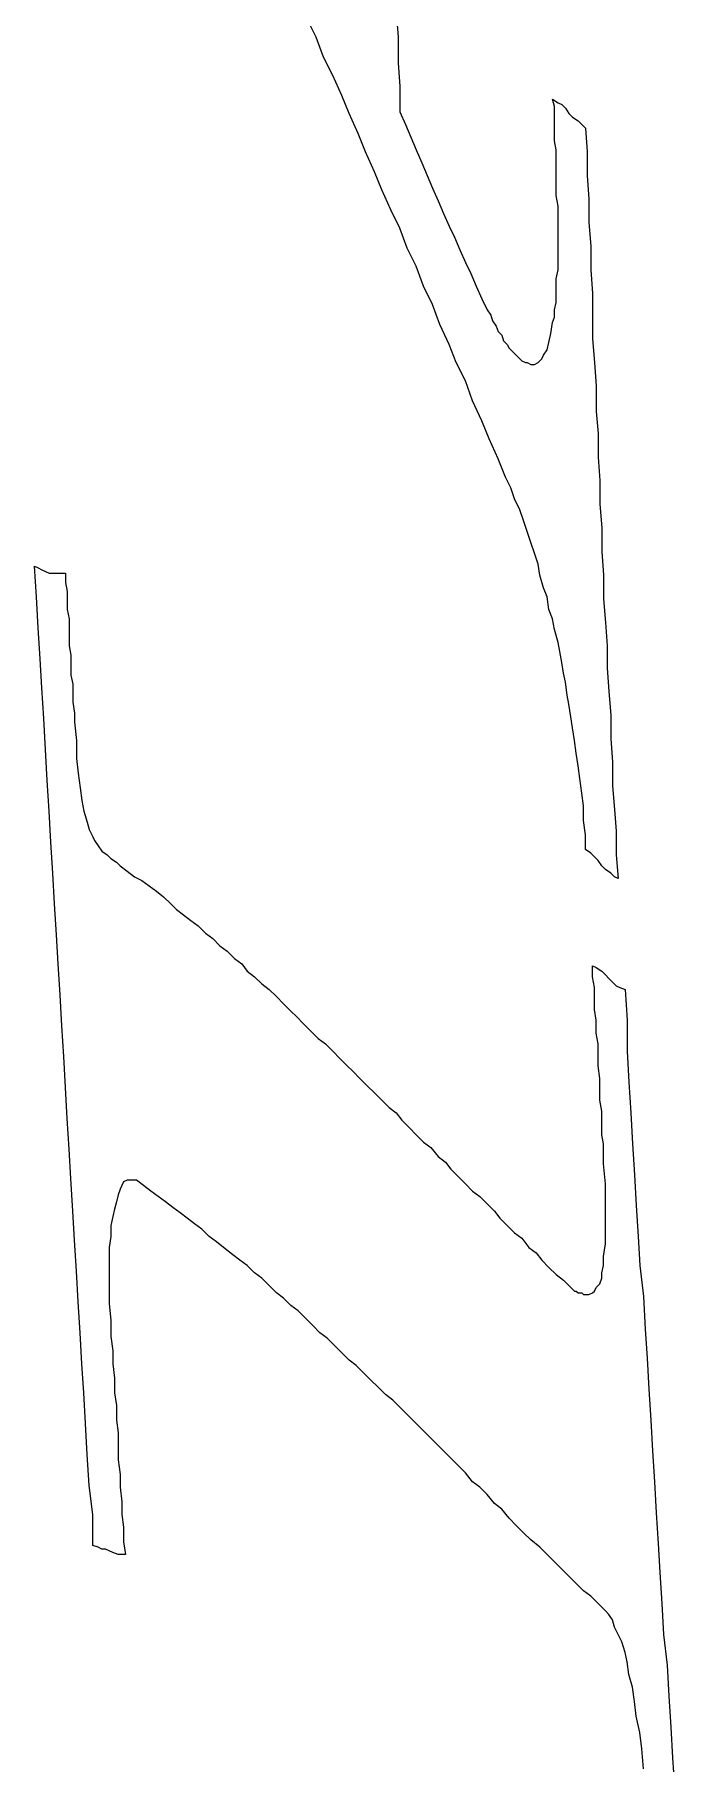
# Model space of a CAD drawing. Header units: millimetres. Extents: x 519 to 9564855, y -810 to 5021775.
# Drawn here: x 9517902 to 9518155, y 4999983 to 5000667 of the extents above; entities that cross this region are included whole.
import ezdxf

# ---------------------------------------------------------------- set-up
doc = ezdxf.new("R2010")
doc.units = ezdxf.units.MM
doc.header["$LTSCALE"] = 2
doc.header["$MEASUREMENT"] = 0
doc.layers.add('SEA_COST', color=4, linetype='Continuous')

msp = doc.modelspace()

# ---------------------------------------------------------------- linework, layer by layer
at = {"layer": 'SEA_COST', "color": 4, "lineweight": 0}
for points in [[(9518045.47981, 5000676.20122), (9518046.19885, 5000666.13476)], [(9518013.84236, 5000666.13476), (9518010.2472, 5000673.32509)], [(9518016.7185, 5000658.2254), (9518013.84236, 5000666.13476)], [(9518046.19885, 5000666.13476), (9518046.19885, 5000656.0683)], [(9518020.31366, 5000651.03507), (9518016.7185, 5000658.2254)], [(9518046.19885, 5000656.0683), (9518046.91788, 5000646.72087)], [(9518023.90883, 5000643.1257), (9518020.31366, 5000651.03507)], [(9518026.78496, 5000635.93537), (9518023.90883, 5000643.1257)], [(9518046.91788, 5000646.72087), (9518046.91788, 5000636.65441)], [(9518107.31665, 5000641.68764), (9518109.47375, 5000640.24957)], [(9518108.03568, 5000638.81151), (9518107.31665, 5000641.68764)], [(9518030.38012, 5000628.02601), (9518026.78496, 5000635.93537)], [(9518046.91788, 5000636.65441), (9518049.07498, 5000631.62118)], [(9518108.03568, 5000635.21634), (9518108.03568, 5000638.81151)], [(9518108.03568, 5000631.62118), (9518108.03568, 5000635.21634)], [(9518109.47375, 5000640.24957), (9518110.91181, 5000639.53054)], [(9518110.91181, 5000639.53054), (9518112.34988, 5000638.09247)], [(9518112.34988, 5000638.09247), (9518113.78794, 5000635.93537)], [(9518113.78794, 5000635.93537), (9518115.22601, 5000634.49731)], [(9518115.22601, 5000634.49731), (9518117.38311, 5000633.05924)], [(9518033.25625, 5000620.83568), (9518030.38012, 5000628.02601)], [(9518049.07498, 5000631.62118), (9518051.23208, 5000626.58795)], [(9518108.03568, 5000628.02601), (9518108.03568, 5000631.62118)], [(9518108.03568, 5000625.14988), (9518108.03568, 5000628.02601)], [(9518117.38311, 5000633.05924), (9518118.82118, 5000631.62118)], [(9518118.82118, 5000631.62118), (9518120.25924, 5000630.18311)], [(9518120.25924, 5000630.18311), (9518120.97827, 5000620.83568)], [(9518036.85142, 5000612.92632), (9518033.25625, 5000620.83568)], [(9518051.23208, 5000626.58795), (9518053.38918, 5000621.55472)], [(9518053.38918, 5000621.55472), (9518055.54628, 5000616.52148)], [(9518108.75471, 5000621.55472), (9518108.03568, 5000625.14988)], [(9518108.75471, 5000617.95955), (9518108.75471, 5000621.55472)], [(9518120.97827, 5000620.83568), (9518120.97827, 5000611.48825)], [(9518055.54628, 5000616.52148), (9518057.70337, 5000611.48825)], [(9518108.75471, 5000614.36439), (9518108.75471, 5000617.95955)], [(9518108.75471, 5000609.33116), (9518108.75471, 5000614.36439)], [(9518039.72755, 5000605.73599), (9518036.85142, 5000612.92632)], [(9518057.70337, 5000611.48825), (9518059.86047, 5000606.45502)], [(9518108.75471, 5000603.57889), (9518108.75471, 5000609.33116)], [(9518120.97827, 5000611.48825), (9518121.69731, 5000602.14083)], [(9518043.32271, 5000597.82663), (9518039.72755, 5000605.73599)], [(9518059.86047, 5000606.45502), (9518062.01757, 5000601.42179)], [(9518062.01757, 5000601.42179), (9518064.17467, 5000596.38856)], [(9518109.47375, 5000599.26469), (9518108.75471, 5000603.57889)], [(9518121.69731, 5000602.14083), (9518121.69731, 5000592.7934)], [(9518046.91788, 5000590.6363), (9518043.32271, 5000597.82663)], [(9518064.17467, 5000596.38856), (9518066.33177, 5000591.35533)], [(9518109.47375, 5000594.9505), (9518109.47375, 5000599.26469)], [(9518109.47375, 5000589.91727), (9518109.47375, 5000594.9505)], [(9518049.79401, 5000582.72694), (9518046.91788, 5000590.6363)], [(9518066.33177, 5000591.35533), (9518068.48887, 5000587.04113)], [(9518068.48887, 5000587.04113), (9518070.64597, 5000582.0079)], [(9518109.47375, 5000586.3221), (9518109.47375, 5000589.91727)], [(9518109.47375, 5000582.0079), (9518109.47375, 5000586.3221)], [(9518121.69731, 5000592.7934), (9518122.41634, 5000583.44597)], [(9518053.38918, 5000575.53661), (9518049.79401, 5000582.72694)], [(9518070.64597, 5000582.0079), (9518072.80307, 5000576.97467)], [(9518109.47375, 5000578.41274), (9518109.47375, 5000582.0079)], [(9518122.41634, 5000583.44597), (9518122.41634, 5000574.09854)], [(9518056.26531, 5000567.62724), (9518053.38918, 5000575.53661)], [(9518072.80307, 5000576.97467), (9518074.96016, 5000572.66047)], [(9518074.96016, 5000572.66047), (9518077.11726, 5000567.62724)], [(9518108.75471, 5000570.50338), (9518109.47375, 5000574.09854)], [(9518109.47375, 5000574.09854), (9518109.47375, 5000578.41274)], [(9518122.41634, 5000574.09854), (9518123.13537, 5000564.75111)], [(9518059.86047, 5000560.43691), (9518056.26531, 5000567.62724)], [(9518077.11726, 5000567.62724), (9518079.27436, 5000562.59401)], [(9518108.75471, 5000567.62724), (9518108.75471, 5000570.50338)], [(9518108.75471, 5000564.03208), (9518108.75471, 5000567.62724)], [(9518062.7366, 5000552.52755), (9518059.86047, 5000560.43691)], [(9518079.27436, 5000562.59401), (9518081.43146, 5000558.27982)], [(9518108.03568, 5000558.27982), (9518108.75471, 5000561.15595)], [(9518108.75471, 5000561.15595), (9518108.75471, 5000564.03208)], [(9518123.13537, 5000564.75111), (9518123.13537, 5000555.40368)], [(9518066.33177, 5000544.61819), (9518062.7366, 5000552.52755)], [(9518081.43146, 5000558.27982), (9518082.86953, 5000556.12272)], [(9518082.86953, 5000556.12272), (9518083.58856, 5000553.96562)], [(9518083.58856, 5000553.96562), (9518085.02663, 5000551.80852)], [(9518085.02663, 5000551.80852), (9518085.74566, 5000549.65142)], [(9518106.59762, 5000548.93239), (9518107.31665, 5000553.24658)], [(9518107.31665, 5000553.24658), (9518108.03568, 5000555.40368)], [(9518108.03568, 5000555.40368), (9518108.03568, 5000558.27982)], [(9518123.13537, 5000555.40368), (9518123.13537, 5000546.77529)], [(9518085.74566, 5000549.65142), (9518087.18373, 5000548.21335)], [(9518087.18373, 5000548.21335), (9518087.90276, 5000546.05625)], [(9518087.90276, 5000546.05625), (9518089.34082, 5000544.61819)], [(9518105.15955, 5000542.46109), (9518105.87858, 5000545.33722)], [(9518105.87858, 5000545.33722), (9518106.59762, 5000548.93239)], [(9518123.13537, 5000546.77529), (9518123.85441, 5000537.42786)], [(9518069.2079, 5000537.42786), (9518066.33177, 5000544.61819)], [(9518089.34082, 5000544.61819), (9518090.05986, 5000543.18012)], [(9518090.05986, 5000543.18012), (9518091.49792, 5000541.74206)], [(9518091.49792, 5000541.74206), (9518092.21696, 5000541.02302)], [(9518092.21696, 5000541.02302), (9518093.65502, 5000539.58496)], [(9518093.65502, 5000539.58496), (9518094.37405, 5000538.86593)], [(9518094.37405, 5000538.86593), (9518095.09309, 5000538.14689)], [(9518095.09309, 5000538.14689), (9518096.53115, 5000537.42786)], [(9518101.56438, 5000537.42786), (9518103.00245, 5000538.86593)], [(9518103.00245, 5000538.86593), (9518103.72148, 5000540.30399)], [(9518103.72148, 5000540.30399), (9518105.15955, 5000542.46109)], [(9518072.80307, 5000530.23753), (9518069.2079, 5000537.42786)], [(9518096.53115, 5000537.42786), (9518097.25019, 5000537.42786)], [(9518097.25019, 5000537.42786), (9518098.68825, 5000536.70883)], [(9518098.68825, 5000536.70883), (9518100.12632, 5000536.70883)], [(9518100.12632, 5000536.70883), (9518101.56438, 5000537.42786)], [(9518123.85441, 5000537.42786), (9518124.57344, 5000528.08043)], [(9518075.6792, 5000522.32817), (9518072.80307, 5000530.23753)], [(9518124.57344, 5000528.08043), (9518124.57344, 5000518.01397)], [(9518079.27436, 5000514.4188), (9518075.6792, 5000522.32817)], [(9518124.57344, 5000518.01397), (9518125.29247, 5000509.38557)], [(9518082.15049, 5000507.22848), (9518079.27436, 5000514.4188)], [(9518085.74566, 5000499.31911), (9518082.15049, 5000507.22848)], [(9518125.29247, 5000509.38557), (9518125.29247, 5000500.03815)], [(9518088.62179, 5000492.12878), (9518085.74566, 5000499.31911)], [(9518125.29247, 5000500.03815), (9518126.0115, 5000490.69072)], [(9518090.77889, 5000487.81459), (9518088.62179, 5000492.12878)], [(9518126.0115, 5000490.69072), (9518126.0115, 5000481.34329)], [(9518092.21696, 5000483.50039), (9518090.77889, 5000487.81459)], [(9518094.37405, 5000479.18619), (9518092.21696, 5000483.50039)], [(9518095.81212, 5000474.87199), (9518094.37405, 5000479.18619)], [(9518126.0115, 5000481.34329), (9518126.73054, 5000471.99586)], [(9518097.25019, 5000470.55779), (9518095.81212, 5000474.87199)], [(9518098.68825, 5000466.2436), (9518097.25019, 5000470.55779)], [(9518126.73054, 5000471.99586), (9518126.73054, 5000462.64843)], [(9518100.12632, 5000461.9294), (9518098.68825, 5000466.2436)], [(9517902.39226, 5000456.89617), (9517903.83032, 5000456.17714)], [(9517903.11129, 5000444.67261), (9517902.39226, 5000456.89617)], [(9517903.83032, 5000456.17714), (9517905.26839, 5000455.4581)], [(9518101.56438, 5000457.6152), (9518100.12632, 5000461.9294)], [(9518102.28342, 5000453.301), (9518101.56438, 5000457.6152)], [(9518126.73054, 5000462.64843), (9518127.44957, 5000453.301)], [(9517905.26839, 5000455.4581), (9517906.70645, 5000454.73907)], [(9517906.70645, 5000454.73907), (9517908.14452, 5000454.02004)], [(9517908.14452, 5000454.02004), (9517910.30162, 5000454.02004)], [(9517910.30162, 5000454.02004), (9517911.73968, 5000454.02004)], [(9517911.73968, 5000454.02004), (9517913.17775, 5000454.02004)], [(9517913.17775, 5000454.02004), (9517914.61582, 5000454.02004)], [(9517914.61582, 5000454.02004), (9517914.61582, 5000450.42487)], [(9517914.61582, 5000450.42487), (9517915.33485, 5000446.82971)], [(9518103.72148, 5000448.26777), (9518102.28342, 5000453.301)], [(9518127.44957, 5000453.301), (9518127.44957, 5000443.95358)], [(9517903.83032, 5000432.44905), (9517903.11129, 5000444.67261)], [(9517915.33485, 5000446.82971), (9517915.33485, 5000443.23454)], [(9517915.33485, 5000443.23454), (9517915.33485, 5000439.63938)], [(9518105.15955, 5000444.67261), (9518103.72148, 5000448.26777)], [(9518105.87858, 5000439.63938), (9518105.15955, 5000444.67261)], [(9518127.44957, 5000443.95358), (9518128.1686, 5000434.60615)], [(9517915.33485, 5000439.63938), (9517916.05388, 5000436.04421)], [(9517916.05388, 5000436.04421), (9517916.05388, 5000432.44905)], [(9518107.31665, 5000436.04421), (9518105.87858, 5000439.63938)], [(9518108.03568, 5000431.73001), (9518107.31665, 5000436.04421)], [(9517904.54935, 5000420.22549), (9517903.83032, 5000432.44905)], [(9517916.05388, 5000432.44905), (9517916.05388, 5000428.85388)], [(9517916.05388, 5000428.85388), (9517916.05388, 5000425.25872)], [(9518109.47375, 5000426.69678), (9518108.03568, 5000431.73001)], [(9518128.1686, 5000434.60615), (9518128.88764, 5000425.25872)], [(9517916.05388, 5000425.25872), (9517916.77291, 5000421.66355)], [(9518110.19278, 5000423.10162), (9518109.47375, 5000426.69678)], [(9518110.91181, 5000418.78742), (9518110.19278, 5000423.10162)], [(9518128.88764, 5000425.25872), (9518128.88764, 5000416.63032)], [(9517905.26839, 5000408.72096), (9517904.54935, 5000420.22549)], [(9517916.77291, 5000421.66355), (9517916.77291, 5000418.06839)], [(9517916.77291, 5000418.06839), (9517916.77291, 5000413.75419)], [(9518111.63085, 5000414.47322), (9518110.91181, 5000418.78742)], [(9518128.88764, 5000416.63032), (9518129.60667, 5000407.28289)], [(9517905.98742, 5000396.4974), (9517905.26839, 5000408.72096)], [(9517916.77291, 5000413.75419), (9517917.49195, 5000410.15903)], [(9517917.49195, 5000410.15903), (9517917.49195, 5000406.56386)], [(9518112.34988, 5000410.87806), (9518111.63085, 5000414.47322)], [(9518113.06891, 5000405.84483), (9518112.34988, 5000410.87806)], [(9517917.49195, 5000406.56386), (9517917.49195, 5000402.9687)], [(9517917.49195, 5000402.9687), (9517918.21098, 5000398.6545)], [(9518113.78794, 5000402.24966), (9518113.06891, 5000405.84483)], [(9518114.50698, 5000397.21643), (9518113.78794, 5000402.24966)], [(9518129.60667, 5000407.28289), (9518130.3257, 5000397.93547)], [(9517906.70645, 5000384.27384), (9517905.98742, 5000396.4974)], [(9517918.21098, 5000398.6545), (9517918.21098, 5000395.05933)], [(9517918.21098, 5000395.05933), (9517918.93001, 5000387.869)], [(9518115.22601, 5000392.90224), (9518114.50698, 5000397.21643)], [(9518130.3257, 5000397.93547), (9518130.3257, 5000388.58804)], [(9517918.93001, 5000387.869), (9517918.93001, 5000380.67868)], [(9518115.94504, 5000387.869), (9518115.22601, 5000392.90224)], [(9518116.66408, 5000382.83577), (9518115.94504, 5000387.869)], [(9518130.3257, 5000388.58804), (9518131.04474, 5000379.24061)], [(9517907.42549, 5000372.05028), (9517906.70645, 5000384.27384)], [(9518117.38311, 5000377.80254), (9518116.66408, 5000382.83577)], [(9517918.93001, 5000380.67868), (9517919.64905, 5000374.92641)], [(9517919.64905, 5000374.92641), (9517920.36808, 5000369.17415)], [(9518118.10214, 5000372.76931), (9518117.38311, 5000377.80254)], [(9518131.04474, 5000379.24061), (9518131.04474, 5000369.89318)], [(9517908.14452, 5000359.82672), (9517907.42549, 5000372.05028)], [(9517920.36808, 5000369.17415), (9517921.08711, 5000364.14092)], [(9518118.82118, 5000367.01705), (9518118.10214, 5000372.76931)], [(9518131.04474, 5000369.89318), (9518131.76377, 5000360.54575)], [(9517921.08711, 5000364.14092), (9517921.80615, 5000359.82672)], [(9518119.54021, 5000361.98382), (9518118.82118, 5000367.01705)], [(9518119.54021, 5000356.23155), (9518119.54021, 5000361.98382)], [(9518131.76377, 5000360.54575), (9518132.4828, 5000351.91736)], [(9517908.86355, 5000347.60316), (9517908.14452, 5000359.82672)], [(9517921.80615, 5000359.82672), (9517923.24421, 5000355.51252)], [(9517923.24421, 5000355.51252), (9517923.96324, 5000352.63639)], [(9518120.25924, 5000350.47929), (9518119.54021, 5000356.23155)], [(9517909.58259, 5000335.3796), (9517908.86355, 5000347.60316)], [(9517923.96324, 5000352.63639), (9517925.40131, 5000349.76026)], [(9517925.40131, 5000349.76026), (9517926.12034, 5000348.32219)], [(9517926.12034, 5000348.32219), (9517927.55841, 5000346.16509)], [(9518120.25924, 5000344.72703), (9518120.25924, 5000350.47929)], [(9518132.4828, 5000351.91736), (9518132.4828, 5000342.56993)], [(9517927.55841, 5000346.16509), (9517928.99647, 5000344.00799)], [(9517928.99647, 5000344.00799), (9517931.15357, 5000342.56993)], [(9517931.15357, 5000342.56993), (9517932.59164, 5000341.13186)], [(9517932.59164, 5000341.13186), (9517934.74874, 5000339.6938)], [(9517934.74874, 5000339.6938), (9517936.1868, 5000338.25573)], [(9518122.41634, 5000343.28896), (9518120.25924, 5000344.72703)], [(9518123.85441, 5000341.8509), (9518122.41634, 5000343.28896)], [(9518125.29247, 5000340.41283), (9518123.85441, 5000341.8509)], [(9518126.73054, 5000338.25573), (9518125.29247, 5000340.41283)], [(9518132.4828, 5000342.56993), (9518133.20183, 5000333.2225)], [(9517910.30162, 5000323.15604), (9517909.58259, 5000335.3796)], [(9517936.1868, 5000338.25573), (9517939.06294, 5000336.09863)], [(9517939.06294, 5000336.09863), (9517941.93907, 5000333.94153)], [(9517941.93907, 5000333.94153), (9517944.8152, 5000332.50347)], [(9518128.1686, 5000336.81766), (9518126.73054, 5000338.25573)], [(9518130.3257, 5000335.3796), (9518128.1686, 5000336.81766)], [(9518131.76377, 5000333.94153), (9518130.3257, 5000335.3796)], [(9518133.20183, 5000333.2225), (9518131.76377, 5000333.94153)], [(9517944.8152, 5000332.50347), (9517947.69133, 5000330.34637)], [(9517947.69133, 5000330.34637), (9517950.56746, 5000328.18927)], [(9517950.56746, 5000328.18927), (9517953.4436, 5000326.03217)], [(9517953.4436, 5000326.03217), (9517956.31973, 5000323.15604)], [(9517911.02065, 5000310.93248), (9517910.30162, 5000323.15604)], [(9517956.31973, 5000323.15604), (9517958.47683, 5000320.99894)], [(9517958.47683, 5000320.99894), (9517961.35296, 5000318.84184)], [(9517961.35296, 5000318.84184), (9517964.22909, 5000316.68474)], [(9517964.22909, 5000316.68474), (9517967.10522, 5000314.52764)], [(9517967.10522, 5000314.52764), (9517969.98135, 5000311.65151)], [(9517911.73968, 5000299.42795), (9517911.02065, 5000310.93248)], [(9517969.98135, 5000311.65151), (9517972.85749, 5000309.49441)], [(9517972.85749, 5000309.49441), (9517975.73362, 5000306.61828)], [(9517975.73362, 5000306.61828), (9517978.60975, 5000304.46118)], [(9517912.45872, 5000287.20439), (9517911.73968, 5000299.42795)], [(9517978.60975, 5000304.46118), (9517981.48588, 5000301.58505)], [(9517981.48588, 5000301.58505), (9517984.36201, 5000299.42795)], [(9517984.36201, 5000299.42795), (9517986.51911, 5000296.55182)], [(9518123.13537, 5000298.70892), (9518124.57344, 5000297.98989)], [(9518123.13537, 5000294.39472), (9518123.13537, 5000298.70892)], [(9517986.51911, 5000296.55182), (9517989.39524, 5000294.39472)], [(9517989.39524, 5000294.39472), (9517992.27138, 5000291.51859)], [(9518123.85441, 5000290.08052), (9518123.13537, 5000294.39472)], [(9518124.57344, 5000297.98989), (9518126.73054, 5000296.55182)], [(9518126.73054, 5000296.55182), (9518128.1686, 5000295.11375)], [(9518128.1686, 5000295.11375), (9518129.60667, 5000293.67569)], [(9518129.60667, 5000293.67569), (9518131.04474, 5000292.23762)], [(9518131.04474, 5000292.23762), (9518132.4828, 5000290.79956)], [(9517913.17775, 5000274.98083), (9517912.45872, 5000287.20439)], [(9517992.27138, 5000291.51859), (9517995.14751, 5000289.36149)], [(9517995.14751, 5000289.36149), (9517998.02364, 5000286.48536)], [(9517998.02364, 5000286.48536), (9518000.89977, 5000283.60923)], [(9518123.85441, 5000285.76632), (9518123.85441, 5000290.08052)], [(9518123.85441, 5000281.45213), (9518123.85441, 5000285.76632)], [(9518132.4828, 5000290.79956), (9518133.92087, 5000290.08052)], [(9518133.92087, 5000290.08052), (9518136.07797, 5000289.36149)], [(9518136.07797, 5000289.36149), (9518136.797, 5000277.13793)], [(9518000.89977, 5000283.60923), (9518003.7759, 5000280.73309)], [(9518003.7759, 5000280.73309), (9518005.933, 5000278.576)], [(9518005.933, 5000278.576), (9518008.80913, 5000275.69986)], [(9518124.57344, 5000277.13793), (9518123.85441, 5000281.45213)], [(9517913.89678, 5000262.75727), (9517913.17775, 5000274.98083)], [(9518008.80913, 5000275.69986), (9518011.68526, 5000272.82373)], [(9518011.68526, 5000272.82373), (9518014.5614, 5000269.9476)], [(9518124.57344, 5000272.1047), (9518124.57344, 5000277.13793)], [(9518125.29247, 5000267.7905), (9518124.57344, 5000272.1047)], [(9518136.797, 5000277.13793), (9518136.797, 5000264.91437)], [(9518014.5614, 5000269.9476), (9518017.43753, 5000267.7905)], [(9518017.43753, 5000267.7905), (9518020.31366, 5000264.91437)], [(9518020.31366, 5000264.91437), (9518023.18979, 5000262.03824)], [(9518125.29247, 5000263.4763), (9518125.29247, 5000267.7905)], [(9518136.797, 5000264.91437), (9518137.51603, 5000252.69081)], [(9517914.61582, 5000250.53371), (9517913.89678, 5000262.75727)], [(9518023.18979, 5000262.03824), (9518026.06592, 5000259.16211)], [(9518026.06592, 5000259.16211), (9518028.22302, 5000257.00501)], [(9518125.29247, 5000259.16211), (9518125.29247, 5000263.4763)], [(9518126.0115, 5000254.12887), (9518125.29247, 5000259.16211)], [(9518028.22302, 5000257.00501), (9518031.09915, 5000254.12887)], [(9518031.09915, 5000254.12887), (9518033.97529, 5000251.25274)], [(9518033.97529, 5000251.25274), (9518036.85142, 5000248.37661)], [(9518126.0115, 5000249.81468), (9518126.0115, 5000254.12887)], [(9518137.51603, 5000252.69081), (9518138.23507, 5000240.46725)], [(9517915.33485, 5000238.31015), (9517914.61582, 5000250.53371)], [(9518036.85142, 5000248.37661), (9518039.72755, 5000245.50048)], [(9518039.72755, 5000245.50048), (9518042.60368, 5000242.62435)], [(9518126.0115, 5000245.50048), (9518126.0115, 5000249.81468)], [(9518126.73054, 5000241.18628), (9518126.0115, 5000245.50048)], [(9517916.05388, 5000226.08659), (9517915.33485, 5000238.31015)], [(9518042.60368, 5000242.62435), (9518045.47981, 5000240.46725)], [(9518045.47981, 5000240.46725), (9518047.63691, 5000237.59112)], [(9518047.63691, 5000237.59112), (9518050.51304, 5000234.71498)], [(9518126.73054, 5000236.87208), (9518126.73054, 5000241.18628)], [(9518138.23507, 5000240.46725), (9518138.9541, 5000228.24369)], [(9518050.51304, 5000234.71498), (9518053.38918, 5000231.83885)], [(9518053.38918, 5000231.83885), (9518056.26531, 5000228.96272)], [(9518126.73054, 5000231.83885), (9518126.73054, 5000236.87208)], [(9518127.44957, 5000228.24369), (9518126.73054, 5000231.83885)], [(9517916.77291, 5000214.58206), (9517916.05388, 5000226.08659)], [(9518056.26531, 5000228.96272), (9518059.14144, 5000226.80562)], [(9518059.14144, 5000226.80562), (9518062.01757, 5000223.21046)], [(9518127.44957, 5000220.33433), (9518127.44957, 5000228.24369)], [(9518138.9541, 5000228.24369), (9518139.67313, 5000216.02013)], [(9518062.01757, 5000223.21046), (9518064.8937, 5000221.05336)], [(9518064.8937, 5000221.05336), (9518067.0508, 5000218.17723)], [(9518067.0508, 5000218.17723), (9518069.92693, 5000215.3011)], [(9518128.1686, 5000212.42496), (9518127.44957, 5000220.33433)], [(9517917.49195, 5000201.63947), (9517916.77291, 5000214.58206)], [(9517936.1868, 5000210.26786), (9517935.46777, 5000208.11077)], [(9517936.90584, 5000211.70593), (9517936.1868, 5000210.26786)], [(9517937.62487, 5000213.144), (9517936.90584, 5000211.70593)], [(9517939.06294, 5000213.86303), (9517937.62487, 5000213.144)], [(9517939.78197, 5000213.86303), (9517939.06294, 5000213.86303)], [(9517940.501, 5000213.86303), (9517939.78197, 5000213.86303)], [(9517941.22004, 5000213.86303), (9517940.501, 5000213.86303)], [(9517941.93907, 5000213.86303), (9517941.22004, 5000213.86303)], [(9517942.6581, 5000213.86303), (9517941.93907, 5000213.86303)], [(9517945.53423, 5000211.70593), (9517942.6581, 5000213.86303)], [(9517948.41036, 5000209.54883), (9517945.53423, 5000211.70593)], [(9518069.92693, 5000215.3011), (9518072.80307, 5000212.42496)], [(9518072.80307, 5000212.42496), (9518075.6792, 5000209.54883)], [(9518128.1686, 5000205.95367), (9518128.1686, 5000212.42496)], [(9518139.67313, 5000216.02013), (9518140.39216, 5000203.79657)], [(9517934.74874, 5000205.23463), (9517934.02971, 5000202.3585)], [(9517935.46777, 5000208.11077), (9517934.74874, 5000205.23463)], [(9517951.2865, 5000207.39173), (9517948.41036, 5000209.54883)], [(9517954.16263, 5000205.23463), (9517951.2865, 5000207.39173)], [(9517957.03876, 5000203.07753), (9517954.16263, 5000205.23463)], [(9517959.91489, 5000200.92044), (9517957.03876, 5000203.07753)], [(9518075.6792, 5000209.54883), (9518078.55533, 5000207.39173)], [(9518078.55533, 5000207.39173), (9518081.43146, 5000204.5156)], [(9518081.43146, 5000204.5156), (9518084.30759, 5000201.63947)], [(9518128.1686, 5000199.48237), (9518128.1686, 5000205.95367)], [(9518140.39216, 5000203.79657), (9518141.1112, 5000191.57301)], [(9517918.21098, 5000190.13494), (9517917.49195, 5000201.63947)], [(9517933.31067, 5000199.48237), (9517932.59164, 5000195.88721)], [(9517934.02971, 5000202.3585), (9517933.31067, 5000199.48237)], [(9517962.79102, 5000198.76334), (9517959.91489, 5000200.92044)], [(9517965.66716, 5000196.60624), (9517962.79102, 5000198.76334)], [(9517968.54329, 5000194.44914), (9517965.66716, 5000196.60624)], [(9518084.30759, 5000201.63947), (9518086.46469, 5000198.76334)], [(9518086.46469, 5000198.76334), (9518089.34082, 5000195.88721)], [(9518128.1686, 5000193.73011), (9518128.1686, 5000199.48237)], [(9517918.93001, 5000177.91138), (9517918.21098, 5000190.13494)], [(9517932.59164, 5000191.57301), (9517931.87261, 5000187.25881)], [(9517932.59164, 5000195.88721), (9517932.59164, 5000191.57301)], [(9517971.41942, 5000191.57301), (9517968.54329, 5000194.44914)], [(9517974.29555, 5000189.41591), (9517971.41942, 5000191.57301)], [(9517977.17168, 5000187.25881), (9517974.29555, 5000189.41591)], [(9518089.34082, 5000195.88721), (9518092.21696, 5000193.01107)], [(9518092.21696, 5000193.01107), (9518095.09309, 5000190.85397)], [(9518095.09309, 5000190.85397), (9518097.96922, 5000187.25881)], [(9518128.1686, 5000188.69688), (9518128.1686, 5000193.73011)], [(9518141.1112, 5000191.57301), (9518141.83023, 5000180.06848)], [(9517931.87261, 5000187.25881), (9517931.87261, 5000182.22558)], [(9517980.76685, 5000184.38268), (9517977.17168, 5000187.25881)], [(9517983.64298, 5000182.22558), (9517980.76685, 5000184.38268)], [(9518097.96922, 5000187.25881), (9518100.84535, 5000185.10171)], [(9518100.84535, 5000185.10171), (9518103.00245, 5000182.22558)], [(9518127.44957, 5000183.66365), (9518128.1686, 5000188.69688)], [(9518127.44957, 5000180.06848), (9518127.44957, 5000183.66365)], [(9517919.64905, 5000165.68782), (9517918.93001, 5000177.91138)], [(9517931.87261, 5000182.22558), (9517931.87261, 5000176.47332)], [(9517931.87261, 5000176.47332), (9517931.87261, 5000171.44008)], [(9517986.51911, 5000180.06848), (9517983.64298, 5000182.22558)], [(9517989.39524, 5000177.19235), (9517986.51911, 5000180.06848)], [(9517992.27138, 5000175.03525), (9517989.39524, 5000177.19235)], [(9518103.00245, 5000182.22558), (9518105.87858, 5000179.34945)], [(9518105.87858, 5000179.34945), (9518108.75471, 5000176.47332)], [(9518108.75471, 5000176.47332), (9518111.63085, 5000174.31622)], [(9518126.73054, 5000177.19235), (9518127.44957, 5000180.06848)], [(9518126.73054, 5000175.03525), (9518126.73054, 5000177.19235)], [(9518141.83023, 5000180.06848), (9518143.2683, 5000167.84492)], [(9517931.87261, 5000171.44008), (9517931.87261, 5000164.96879)], [(9517995.14751, 5000172.15912), (9517992.27138, 5000175.03525)], [(9517998.02364, 5000169.28299), (9517995.14751, 5000172.15912)], [(9518000.89977, 5000167.12589), (9517998.02364, 5000169.28299)], [(9518111.63085, 5000174.31622), (9518114.50698, 5000171.44008)], [(9518114.50698, 5000171.44008), (9518115.22601, 5000170.72105)], [(9518115.22601, 5000170.72105), (9518115.94504, 5000170.00202)], [(9518115.94504, 5000170.00202), (9518116.66408, 5000170.00202)], [(9518116.66408, 5000170.00202), (9518117.38311, 5000169.28299)], [(9518117.38311, 5000169.28299), (9518118.10214, 5000169.28299)], [(9518118.10214, 5000169.28299), (9518118.82118, 5000169.28299)], [(9518118.82118, 5000169.28299), (9518119.54021, 5000168.56395)], [(9518121.69731, 5000168.56395), (9518123.13537, 5000169.28299)], [(9518123.13537, 5000169.28299), (9518123.85441, 5000170.00202)], [(9518123.85441, 5000170.00202), (9518124.57344, 5000171.44008)], [(9518124.57344, 5000171.44008), (9518126.0115, 5000172.87815)], [(9518126.0115, 5000172.87815), (9518126.73054, 5000175.03525)], [(9517920.36808, 5000153.46426), (9517919.64905, 5000165.68782)], [(9517931.87261, 5000164.96879), (9517932.59164, 5000158.49749)], [(9518003.7759, 5000164.24976), (9518000.89977, 5000167.12589)], [(9518006.65203, 5000162.09266), (9518003.7759, 5000164.24976)], [(9518009.52817, 5000159.21652), (9518006.65203, 5000162.09266)], [(9518119.54021, 5000168.56395), (9518120.97827, 5000168.56395)], [(9518120.97827, 5000168.56395), (9518121.69731, 5000168.56395)], [(9518143.2683, 5000167.84492), (9518143.98733, 5000154.90233)], [(9517932.59164, 5000158.49749), (9517932.59164, 5000152.02619)], [(9518012.4043, 5000156.34039), (9518009.52817, 5000159.21652)], [(9518015.28043, 5000153.46426), (9518012.4043, 5000156.34039)], [(9517921.08711, 5000141.2407), (9517920.36808, 5000153.46426)], [(9517932.59164, 5000152.02619), (9517933.31067, 5000146.27393)], [(9518018.15656, 5000151.30716), (9518015.28043, 5000153.46426)], [(9518021.03269, 5000148.43103), (9518018.15656, 5000151.30716)], [(9518023.90883, 5000145.5549), (9518021.03269, 5000148.43103)], [(9518143.98733, 5000154.90233), (9518144.70636, 5000143.3978)], [(9517933.31067, 5000146.27393), (9517933.31067, 5000141.2407)], [(9518026.78496, 5000142.67877), (9518023.90883, 5000145.5549)], [(9518029.66109, 5000140.52167), (9518026.78496, 5000142.67877)], [(9518144.70636, 5000143.3978), (9518145.42539, 5000131.17424)], [(9517921.80615, 5000129.73617), (9517921.08711, 5000141.2407)], [(9517933.31067, 5000141.2407), (9517934.02971, 5000135.48844)], [(9517934.02971, 5000135.48844), (9517934.02971, 5000129.73617)], [(9518032.53722, 5000137.64554), (9518029.66109, 5000140.52167)], [(9518035.41335, 5000134.7694), (9518032.53722, 5000137.64554)], [(9518038.28948, 5000131.89327), (9518035.41335, 5000134.7694)], [(9517922.52518, 5000117.51261), (9517921.80615, 5000129.73617)], [(9517934.02971, 5000129.73617), (9517934.74874, 5000124.70294)], [(9518041.16562, 5000129.01714), (9518038.28948, 5000131.89327)], [(9518044.04175, 5000126.86004), (9518041.16562, 5000129.01714)], [(9518145.42539, 5000131.17424), (9518146.14443, 5000118.95068)], [(9517934.74874, 5000124.70294), (9517934.74874, 5000118.95068)], [(9518046.91788, 5000123.98391), (9518044.04175, 5000126.86004)], [(9518049.79401, 5000121.10778), (9518046.91788, 5000123.98391)], [(9518052.67014, 5000118.23165), (9518049.79401, 5000121.10778)], [(9517923.24421, 5000105.28905), (9517922.52518, 5000117.51261)], [(9517934.74874, 5000118.95068), (9517935.46777, 5000113.91745)], [(9517935.46777, 5000113.91745), (9517935.46777, 5000108.16518)], [(9518055.54628, 5000115.35551), (9518052.67014, 5000118.23165)], [(9518058.42241, 5000112.47938), (9518055.54628, 5000115.35551)], [(9518146.14443, 5000118.95068), (9518146.86346, 5000106.72712)], [(9517935.46777, 5000108.16518), (9517935.46777, 5000103.13195)], [(9518061.29854, 5000109.60325), (9518058.42241, 5000112.47938)], [(9518064.17467, 5000106.72712), (9518061.29854, 5000109.60325)], [(9517923.96324, 5000093.06549), (9517923.24421, 5000105.28905)], [(9517935.46777, 5000103.13195), (9517936.1868, 5000097.37969)], [(9518067.0508, 5000103.85099), (9518064.17467, 5000106.72712)], [(9518069.92693, 5000100.97486), (9518067.0508, 5000103.85099)], [(9518072.80307, 5000098.09872), (9518069.92693, 5000100.97486)], [(9518146.86346, 5000106.72712), (9518147.58249, 5000094.50356)], [(9517936.1868, 5000097.37969), (9517936.1868, 5000092.34646)], [(9518075.6792, 5000094.50356), (9518072.80307, 5000098.09872)], [(9518078.55533, 5000092.34646), (9518075.6792, 5000094.50356)], [(9518147.58249, 5000094.50356), (9518148.30153, 5000082.28)], [(9517925.40131, 5000081.56097), (9517923.96324, 5000093.06549)], [(9517936.1868, 5000092.34646), (9517936.90584, 5000086.5942)], [(9517936.90584, 5000086.5942), (9517936.90584, 5000081.56097)], [(9518081.43146, 5000089.47033), (9518078.55533, 5000092.34646)], [(9518084.30759, 5000085.87516), (9518081.43146, 5000089.47033)], [(9517925.40131, 5000069.33741), (9517925.40131, 5000081.56097)], [(9517936.90584, 5000081.56097), (9517937.62487, 5000076.52773)], [(9518087.18373, 5000083.71806), (9518084.30759, 5000085.87516)], [(9518090.05986, 5000080.1229), (9518087.18373, 5000083.71806)], [(9518092.93599, 5000077.24677), (9518090.05986, 5000080.1229)], [(9518148.30153, 5000082.28), (9518149.02056, 5000070.05644)], [(9517937.62487, 5000076.52773), (9517937.62487, 5000070.77547)], [(9518095.81212, 5000074.37064), (9518092.93599, 5000077.24677)], [(9518098.68825, 5000071.4945), (9518095.81212, 5000074.37064)], [(9517927.55841, 5000068.61837), (9517925.40131, 5000069.33741)], [(9517928.99647, 5000067.89934), (9517927.55841, 5000068.61837)], [(9517930.43454, 5000067.89934), (9517928.99647, 5000067.89934)], [(9517931.87261, 5000067.18031), (9517930.43454, 5000067.89934)], [(9517933.31067, 5000066.46127), (9517931.87261, 5000067.18031)], [(9517935.46777, 5000065.74224), (9517933.31067, 5000066.46127)], [(9517937.62487, 5000070.77547), (9517938.3439, 5000065.74224)], [(9518102.28342, 5000068.61837), (9518098.68825, 5000071.4945)], [(9518105.15955, 5000065.74224), (9518102.28342, 5000068.61837)], [(9518149.02056, 5000070.05644), (9518149.73959, 5000058.55191)], [(9517936.90584, 5000065.74224), (9517935.46777, 5000065.74224)], [(9517938.3439, 5000065.74224), (9517936.90584, 5000065.74224)], [(9518108.03568, 5000062.86611), (9518105.15955, 5000065.74224)], [(9518110.91181, 5000059.98998), (9518108.03568, 5000062.86611)], [(9518113.78794, 5000057.11384), (9518110.91181, 5000059.98998)], [(9518116.66408, 5000054.23771), (9518113.78794, 5000057.11384)], [(9518119.54021, 5000051.36158), (9518116.66408, 5000054.23771)], [(9518149.73959, 5000058.55191), (9518150.45863, 5000046.32835)], [(9518122.41634, 5000049.20448), (9518119.54021, 5000051.36158)], [(9518125.29247, 5000046.32835), (9518122.41634, 5000049.20448)], [(9518128.1686, 5000043.45222), (9518125.29247, 5000046.32835)], [(9518150.45863, 5000046.32835), (9518151.17766, 5000034.10479)], [(9518129.60667, 5000042.01415), (9518128.1686, 5000043.45222)], [(9518131.04474, 5000039.85705), (9518129.60667, 5000042.01415)], [(9518131.76377, 5000036.98092), (9518131.04474, 5000039.85705)], [(9518133.20183, 5000034.10479), (9518131.76377, 5000036.98092)], [(9518134.6399, 5000031.22866), (9518133.20183, 5000034.10479)], [(9518151.17766, 5000034.10479), (9518152.61572, 5000021.88123)], [(9518136.07797, 5000026.91446), (9518134.6399, 5000031.22866)], [(9518136.797, 5000023.3193), (9518136.07797, 5000026.91446)], [(9518137.51603, 5000018.28607), (9518136.797, 5000023.3193)], [(9518138.9541, 5000013.25283), (9518137.51603, 5000018.28607)], [(9518152.61572, 5000021.88123), (9518153.33476, 5000009.65767)], [(9518139.67313, 5000007.50057), (9518138.9541, 5000013.25283)], [(9518140.39216, 5000001.74831), (9518139.67313, 5000007.50057)], [(9518153.33476, 5000009.65767), (9518154.05379, 4999997.43411)], [(9518141.83023, 4999995.27701), (9518140.39216, 5000001.74831)], [(9518142.54926, 4999988.80571), (9518141.83023, 4999995.27701)], [(9518154.05379, 4999997.43411), (9518154.77282, 4999985.21055)], [(9518143.2683, 4999980.89635), (9518142.54926, 4999988.80571)], [(9518154.77282, 4999985.21055), (9518155.49186, 4999973.70602)]]:
    msp.add_lwpolyline(points, dxfattribs=at)

doc.saveas('drawing.dxf')
